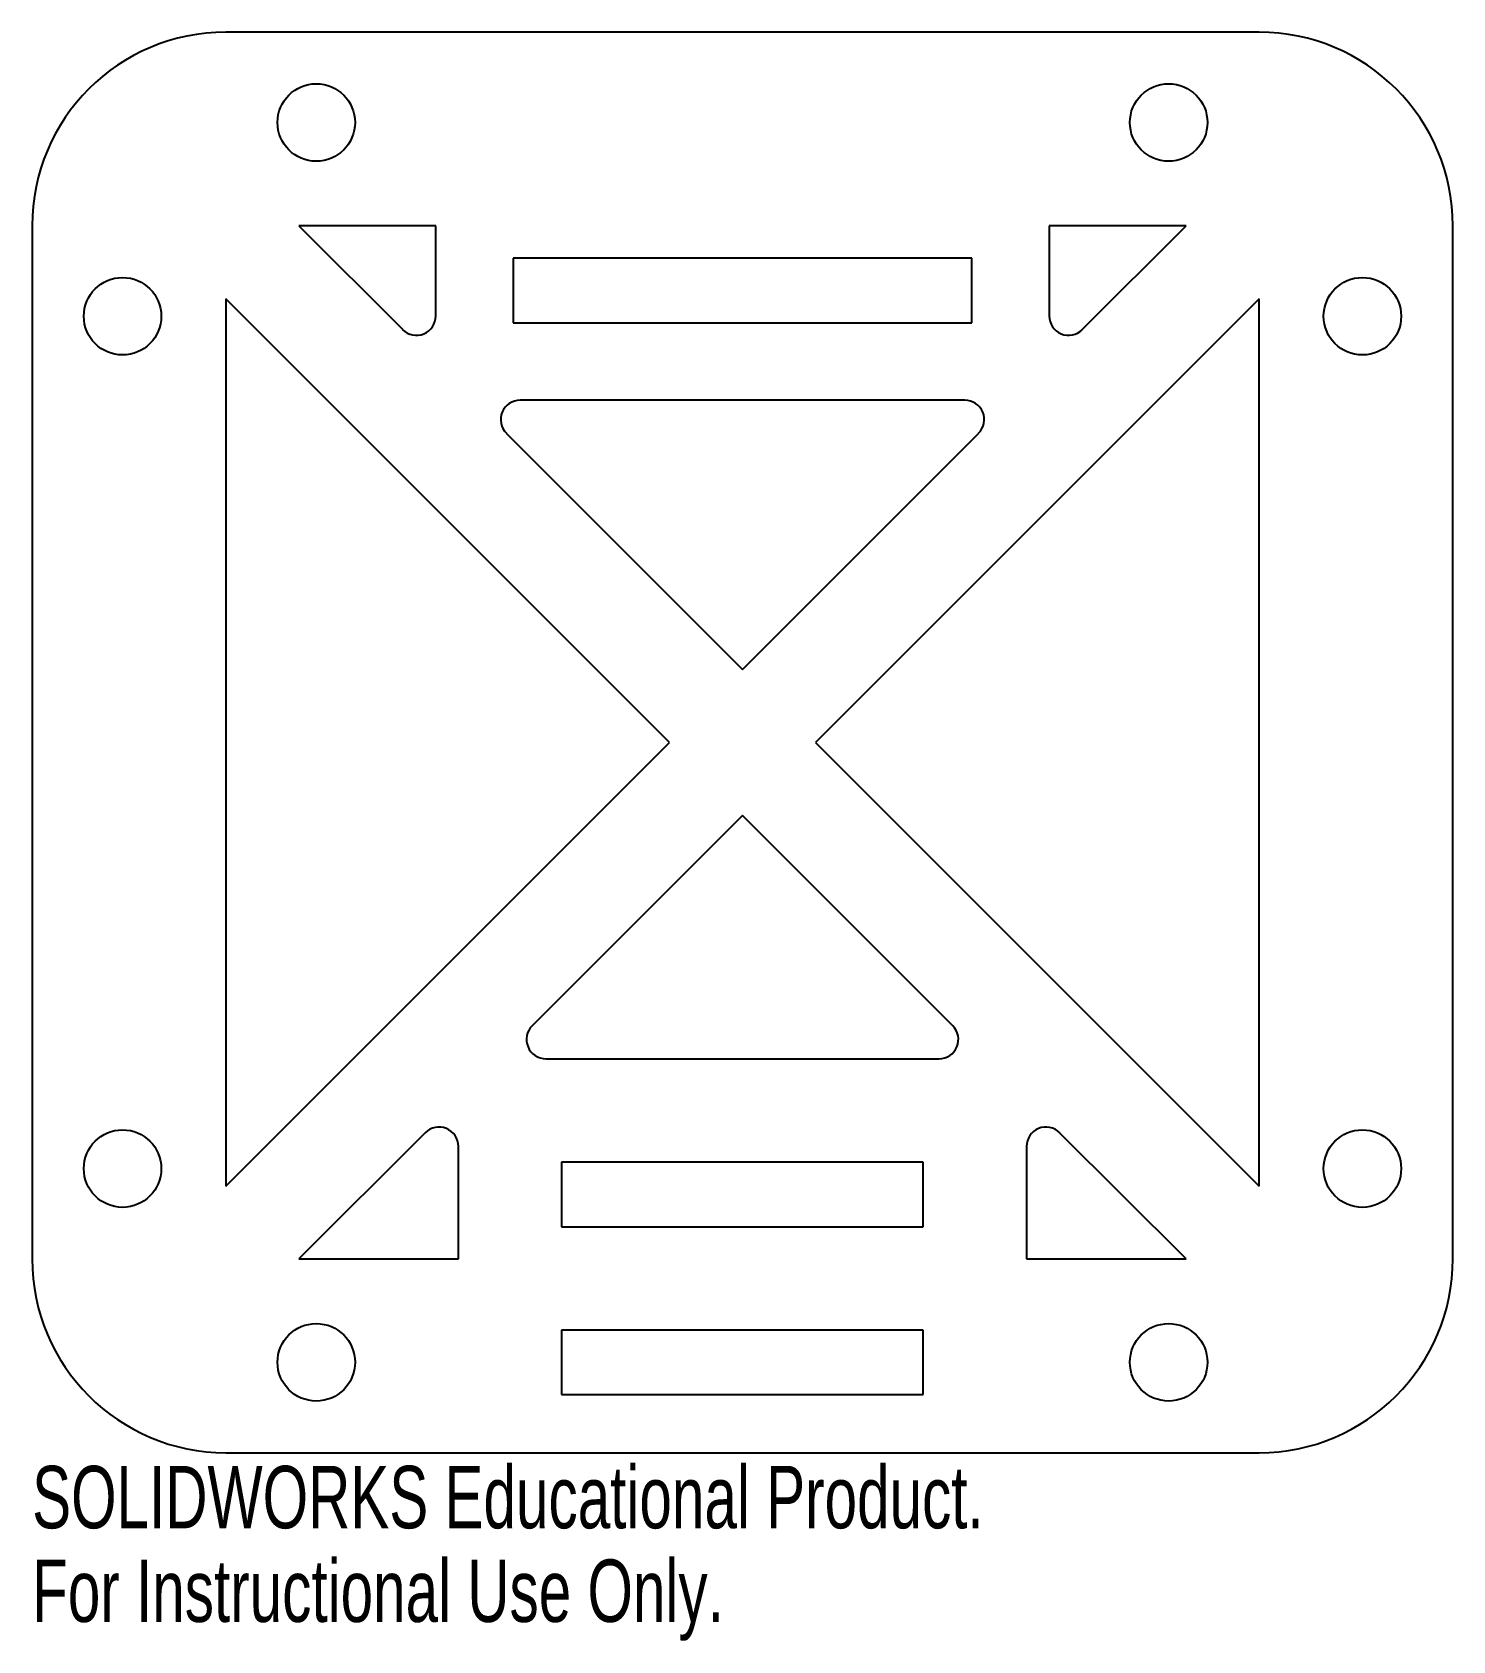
# Model space of a CAD drawing. Header units: millimetres. Extents: x -54 to 56, y -70 to 55.
import ezdxf

# ---------------------------------------------------------------- set-up
doc = ezdxf.new("R2010")
doc.units = ezdxf.units.MM
doc.styles.add('SLDTEXTSTYLE0', font='TXT', dxfattribs={"width": 0.7})

msp = doc.modelspace()

# ---------------------------------------------------------------- linework, layer by layer
at = {"color": 7, "linetype": 'Continuous', "lineweight": 25}
for p, q in [((40.87, 54.88), (-39.13, 54.88)), ((-54.13, 39.88), (-54.13, -40.12)), ((-33.47, 39.88), (-25.44, 31.84)), ((-22.88, 39.88), (-33.47, 39.88)), ((-22.88, 32.9), (-22.88, 39.88)), ((35.22, 39.88), (24.62, 39.88)), ((24.62, 39.88), (24.62, 32.9)), ((27.18, 31.84), (35.22, 39.88)), ((55.87, -40.12), (55.87, 39.88)), ((-16.88, 37.38), (-16.88, 32.38)), ((18.62, 37.38), (-16.88, 37.38)), ((18.62, 32.38), (18.62, 37.38)), ((-39.13, 34.22), (-39.13, -34.47)), ((-4.78, -0.12), (-39.13, 34.22)), ((40.87, 34.22), (6.53, -0.12)), ((40.87, -34.47), (40.87, 34.22)), ((-16.88, 32.38), (18.62, 32.38)), ((18.09, 26.38), (-16.35, 26.38)), ((-17.41, 23.81), (0.87, 5.53)), ((0.87, 5.53), (19.15, 23.81)), ((-39.13, -34.47), (-4.78, -0.12)), ((6.53, -0.12), (40.87, -34.47)), ((0.87, -5.78), (-15.41, -22.06)), ((17.15, -22.06), (0.87, -5.78)), ((-14.35, -24.62), (16.09, -24.62)), ((-23.69, -30.34), (-33.47, -40.12)), ((35.22, -40.12), (25.43, -30.34)), ((-21.13, -40.12), (-21.13, -31.4)), ((22.87, -31.4), (22.87, -40.12)), ((-13.13, -32.62), (-13.13, -37.62)), ((14.87, -32.62), (-13.13, -32.62)), ((14.87, -37.62), (14.87, -32.62)), ((-13.13, -37.62), (14.87, -37.62)), ((-33.47, -40.12), (-21.13, -40.12)), ((22.87, -40.12), (35.22, -40.12)), ((-13.13, -45.62), (-13.13, -50.62)), ((14.87, -45.62), (-13.13, -45.62)), ((14.87, -50.62), (14.87, -45.62)), ((-13.13, -50.62), (14.87, -50.62)), ((-39.13, -55.12), (40.87, -55.12))]:
    msp.add_line(p, q, dxfattribs=at)
for centre in [(-32.13, 47.88), (33.87, 47.88), (-47.13, 32.88), (48.87, 32.88), (-47.13, -33.12), (48.87, -33.12), (-32.13, -48.12), (33.87, -48.12)]:
    msp.add_circle(centre, 3, dxfattribs=at)
for centre, radius, start, end in [((-39.13, 39.88), 15, 90, 180), ((40.87, 39.88), 15, 0, 90), ((-24.38, 32.9), 1.5, 225, 0), ((26.12, 32.9), 1.5, 180, 315), ((-16.35, 24.88), 1.5, 90, 225), ((18.09, 24.88), 1.5, 315, 90), ((-14.35, -23.12), 1.5, 135, 270), ((16.09, -23.12), 1.5, 270, 45), ((-22.63, -31.4), 1.5, 0, 135), ((24.37, -31.4), 1.5, 45, 180), ((-39.13, -40.12), 15, 180, 270), ((40.87, -40.12), 15, 270, 0)]:
    msp.add_arc(centre, radius, start, end, dxfattribs=at)

# ---------------------------------------------------------------- texts
at = {"color": 7, "linetype": 'Continuous', "char_height": 4.8336, "attachment_point": 1, "style": 'SLDTEXTSTYLE0'}
for s, insert in [('SOLIDWORKS Educational Product.', (-54.13, -56.14)), ('For Instructional Use Only.', (-54.13, -63.39))]:
    msp.add_mtext(s, dxfattribs=dict(at, insert=insert))

doc.saveas('drawing.dxf')
